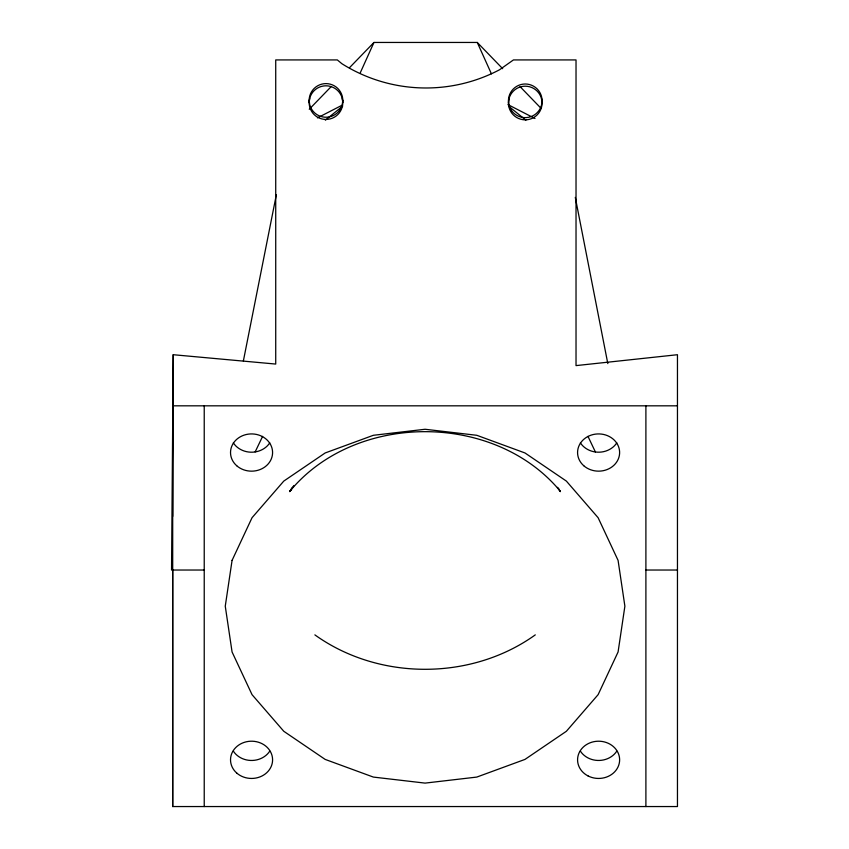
<?xml version="1.0" encoding="UTF-8"?>
<svg xmlns="http://www.w3.org/2000/svg" width="849" height="849" viewBox="0 0 849 849"><rect width="100%" height="100%" fill="white"/><g stroke="black" fill="none" stroke-linecap="round" stroke-linejoin="round"><path stroke-width="1.27" d="M172.687 569.424L172.697 806.55L677.46 806.55L677.46 354.712L576.025 365.611L576.025 59.929L513.443 59.929L499.541 69.767A157.744 157.744 0 0 1 341.914 63.728L337.329 59.929L275.723 59.929L275.723 364.062L173.217 354.712L172.687 516.404M173.217 354.712L171.54 570.029L204.227 570.029M309.142 102.623L309.715 98.272M508.424 103.016L508.997 98.664M243.366 360.984L276.328 194.814M360.347 72.632L373.963 42.45L477.265 42.45L502.672 68.684M255.167 451.901L262.606 436.365M291.78 488.281L289.732 491.645L292.725 487.347M293.871 485.564L290.103 490.955C355.784 411.903 494.373 411.903 560.053 490.955M309.248 109.266L331.195 86.609M349.459 67.75L373.963 42.45M325.337 120.187L342.667 106.125M535.284 634.872C471.28 680.771 378.866 680.771 314.873 634.872M317.409 117.884L342.051 105.234M677.46 405.822L172.697 405.822L172.697 806.55M645.898 570.029L677.46 570.029M508.01 104.629L534.987 118.489M508.562 106.125L525.892 120.187M520.034 86.609L541.057 108.322M557.432 487.347L560.425 491.645L558.366 488.281M587.975 436.365L595.361 451.901M477.265 42.45L491.422 73.842M575.293 197.403L607.81 363.584M541.503 98.664L542.076 103.016A16.831 16.831 0 0 1 516.839 117.597A16.831 16.831 0 0 1 516.839 88.445A16.831 16.831 0 0 1 542.076 103.016M342.221 98.272L342.794 102.623A16.831 16.831 0 0 1 317.558 117.194A16.831 16.831 0 0 1 317.558 88.052A16.831 16.831 0 0 1 342.794 102.623M645.898 405.822L645.898 806.55M204.227 405.822L204.227 806.55M269.77 442.87A21.034 18.678 0 0 1 233.337 442.87M269.77 751.132A21.034 18.678 0 0 1 233.337 751.132M616.809 751.132A21.034 18.678 0 0 1 580.387 751.132M616.809 442.87A21.034 18.678 0 0 1 580.387 442.87M342.794 100.426L342.221 104.788A16.831 16.831 0 0 1 309.715 104.788L309.142 100.426A16.831 16.831 0 0 1 325.974 83.605A16.831 16.831 0 0 1 342.794 100.426M542.076 100.829L541.503 105.18A16.831 16.831 0 0 1 508.997 105.18L508.424 100.829A16.831 16.831 0 0 1 525.255 83.998A16.831 16.831 0 0 1 542.076 100.829M232.074 560.393L225.261 606.186L232.074 651.979L252.036 694.652L283.789 731.286L325.167 759.409L373.358 777.079L425.073 783.107L476.788 777.079L524.979 759.409L566.368 731.286L598.12 694.652L618.083 651.979L624.885 606.186L618.083 560.393L598.12 517.72L566.368 481.086L524.979 452.963L476.788 435.293L425.073 429.265L373.358 435.293L325.167 452.963L283.789 481.086L252.036 517.72L232.074 560.393M583.73 465.708A21.034 18.625 0 0 0 618.91 457.356A21.034 18.625 0 0 0 593.154 434.55A21.034 18.625 0 0 0 583.73 465.708M236.68 465.708A21.034 18.625 0 0 0 271.871 457.356A21.034 18.625 0 0 0 246.114 434.55A21.034 18.625 0 0 0 236.68 465.708M588.081 775.954A21.034 18.625 0 0 0 619.632 759.834A21.034 18.625 0 0 0 588.081 743.703A21.034 18.625 0 0 0 588.081 775.954M236.68 772.993A21.034 18.625 0 0 0 271.871 764.652A21.034 18.625 0 0 0 246.114 741.835A21.034 18.625 0 0 0 236.68 772.993"/></g></svg>
